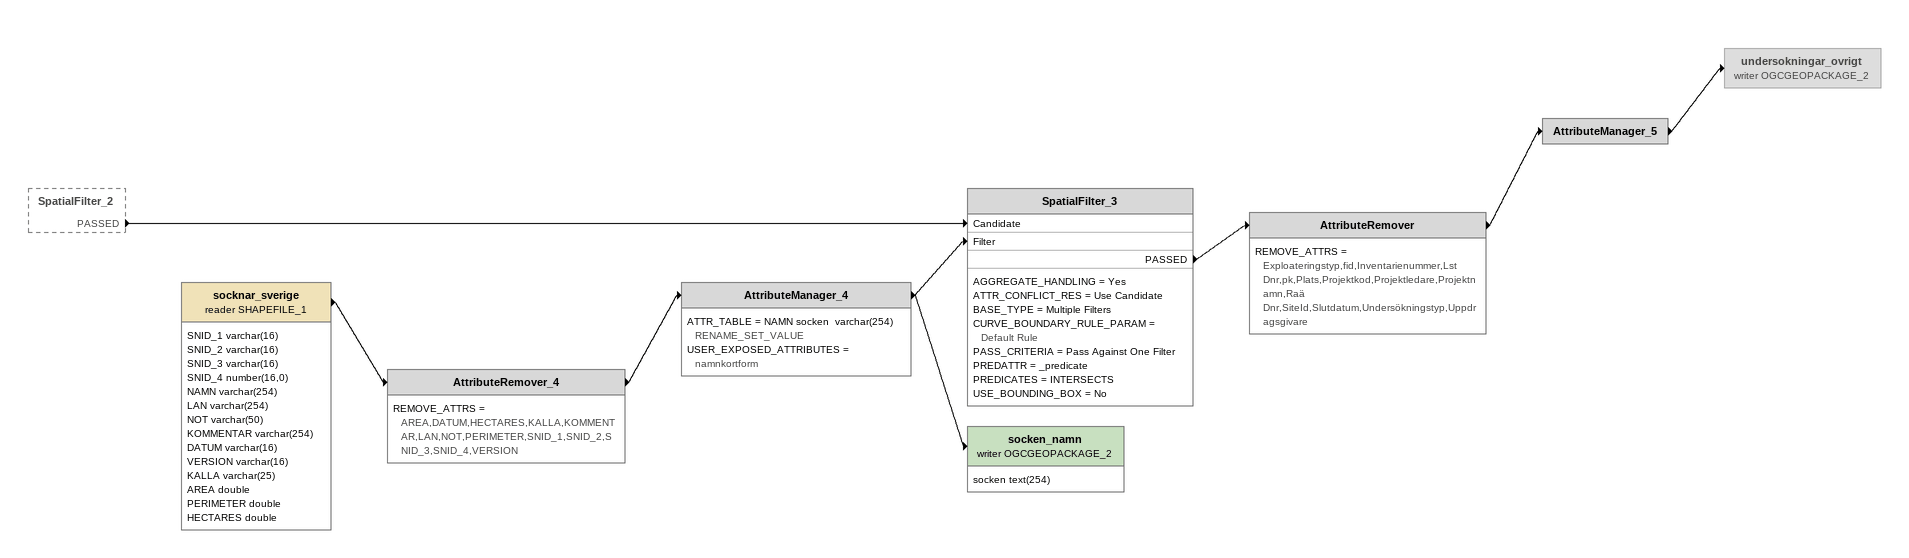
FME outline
SpatialFilter_2 [outside]
    PASSED -> SpatialFilter_3 [Candidate]
socknar_sverige (reader SHAPEFILE_1)
    attributes: SNID_1 varchar(16), SNID_2 varchar(16), SNID_3 varchar(16), SNID_4 number(16,0), NAMN varchar(254), LAN varchar(254), NOT varchar(50), KOMMENTAR varchar(254), DATUM varchar(16), VERSION varchar(16), KALLA varchar(25), AREA double, PERIMETER double, HECTARES double
    -> AttributeRemover_4
AttributeRemover_4
    REMOVE_ATTRS = AREA,DATUM,HECTARES,KALLA,KOMMENTAR,LAN,NOT,PERIMETER,SNID_1,SNID_2,SNID_3,SNID_4,VERSION
    -> AttributeManager_4
AttributeManager_4
    ATTR_TABLE = NAMN socken  varchar(254) RENAME_SET_VALUE
    USER_EXPOSED_ATTRIBUTES = namnkortform
    -> SpatialFilter_3 [Filter]
    -> socken_namn (writer OGCGEOPACKAGE_2)
SpatialFilter_3
    AGGREGATE_HANDLING = Yes
    ATTR_CONFLICT_RES = Use Candidate
    BASE_TYPE = Multiple Filters
    CURVE_BOUNDARY_RULE_PARAM = Default Rule
    PASS_CRITERIA = Pass Against One Filter
    PREDATTR = _predicate
    PREDICATES = INTERSECTS
    USE_BOUNDING_BOX = No
    PASSED -> AttributeRemover
AttributeRemover
    REMOVE_ATTRS = Exploateringstyp,fid,Inventarienummer,Lst Dnr,pk,Plats,Projektkod,Projektledare,Projektnamn,Raä Dnr,SiteId,Slutdatum,Undersökningstyp,Uppdragsgivare
    -> AttributeManager_5
AttributeManager_5
    -> undersokningar_ovrigt (writer OGCGEOPACKAGE_2)
undersokningar_ovrigt (writer OGCGEOPACKAGE_2) [off]
socken_namn (writer OGCGEOPACKAGE_2)
    attributes: socken text(254)
